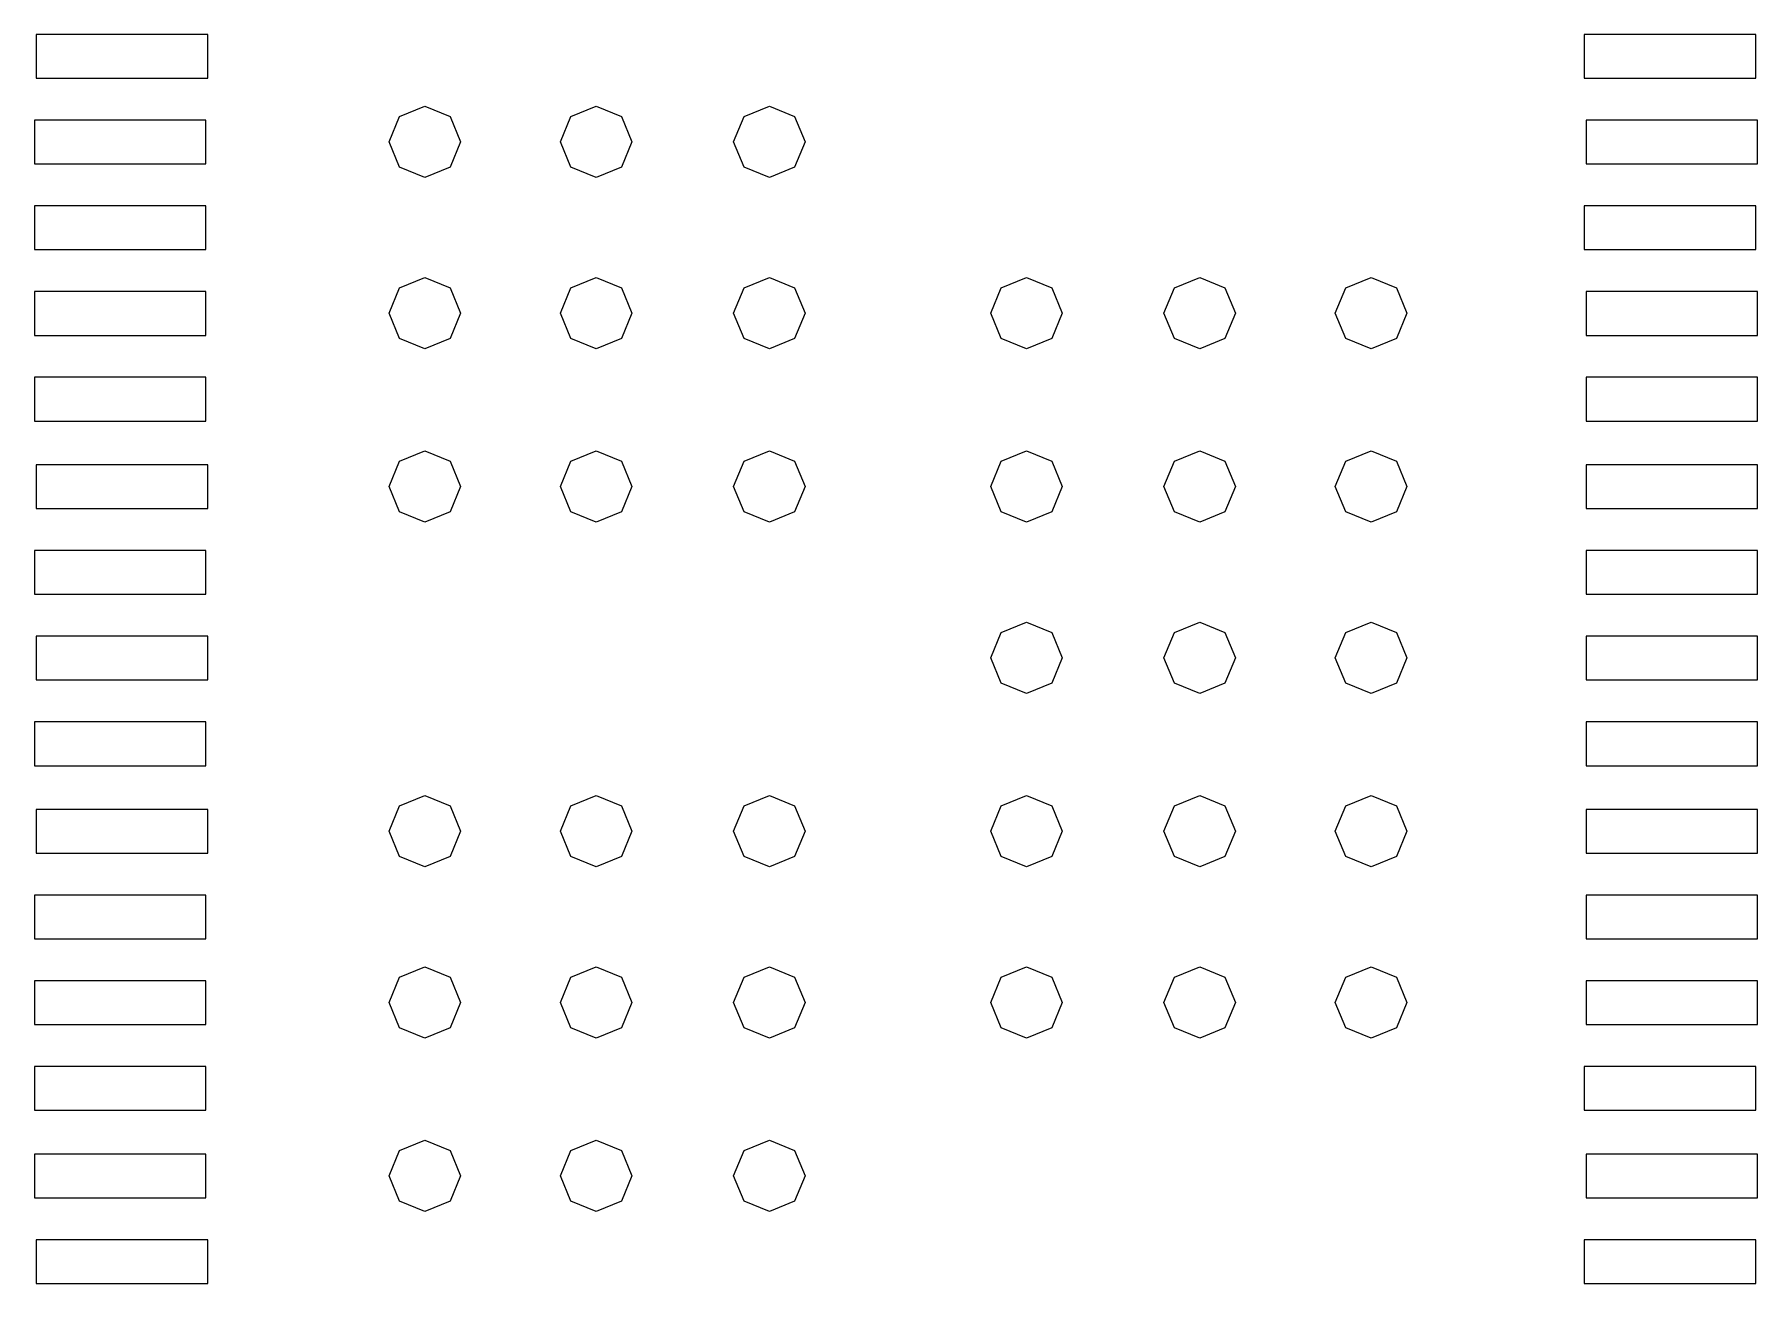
# Model space of a CAD drawing. Extents: x 88.2 to 121.5, y 158.4 to 227.
# Drawn here: x 88.19 to 108.19, y 212.51 to 227.01 of the extents above.
import ezdxf

# ---------------------------------------------------------------- set-up
doc = ezdxf.new("R2010")
doc.units = 0
doc.layers.add('Layer_1', color=7, linetype='CONTINUOUS')

msp = doc.modelspace()

# ---------------------------------------------------------------- linework, layer by layer
at = {"layer": 'Layer_1', "color": 7}
for points in [[(90.199231, 227.007466), (88.209565, 227.007466), (88.209565, 226.499466), (90.199231, 226.499466), (90.199231, 227.007466)], [(108.169731, 227.007466), (106.180065, 227.007466), (106.180065, 226.499466), (108.169731, 226.499466), (108.169731, 227.007466), (108.169731, 227.007466)], [(93.133856, 225.760887), (93.012347, 225.467532), (92.71899, 225.346021), (92.425632, 225.467532), (92.304123, 225.760887), (92.425632, 226.054243), (92.71899, 226.175754), (93.012347, 226.054243), (93.133856, 225.760887)], [(95.123523, 225.760887), (95.002014, 225.467532), (94.708656, 225.346021), (94.415299, 225.467532), (94.29379, 225.760887), (94.415299, 226.054243), (94.708656, 226.175754), (95.002014, 226.054243), (95.123523, 225.760887)], [(97.134356, 225.760887), (97.012847, 225.467532), (96.71949, 225.346021), (96.426132, 225.467532), (96.304623, 225.760887), (96.426132, 226.054243), (96.71949, 226.175754), (97.012847, 226.054243), (97.134356, 225.760887)], [(90.178065, 226.012633), (88.188398, 226.012633), (88.188398, 225.504633), (90.178065, 225.504633), (90.178065, 226.012633), (90.178065, 226.012633)], [(108.190898, 226.012633), (106.201231, 226.012633), (106.201231, 225.504633), (108.190898, 225.504633), (108.190898, 226.012633), (108.190898, 226.012633)], [(90.178065, 225.0178), (88.188398, 225.0178), (88.188398, 224.5098), (90.178065, 224.5098), (90.178065, 225.0178), (90.178065, 225.0178)], [(108.169731, 225.0178), (106.180065, 225.0178), (106.180065, 224.5098), (108.169731, 224.5098), (108.169731, 225.0178), (108.169731, 225.0178)], [(93.133856, 223.771221), (93.012347, 223.477866), (92.71899, 223.356354), (92.425632, 223.477866), (92.304123, 223.771221), (92.425632, 224.064576), (92.71899, 224.186087), (93.012347, 224.064576), (93.133856, 223.771221)], [(95.123523, 223.771221), (95.002014, 223.477866), (94.708656, 223.356354), (94.415299, 223.477866), (94.29379, 223.771221), (94.415299, 224.064576), (94.708656, 224.186087), (95.002014, 224.064576), (95.123523, 223.771221)], [(97.134356, 223.771221), (97.012847, 223.477866), (96.71949, 223.356354), (96.426132, 223.477866), (96.304623, 223.771221), (96.426132, 224.064576), (96.71949, 224.186087), (97.012847, 224.064576), (97.134356, 223.771221)], [(100.118856, 223.771221), (99.997347, 223.477866), (99.70399, 223.356354), (99.410632, 223.477866), (99.289123, 223.771221), (99.410632, 224.064576), (99.70399, 224.186087), (99.997347, 224.064576), (100.118856, 223.771221)], [(102.12969, 223.771221), (102.00818, 223.477866), (101.714823, 223.356354), (101.421466, 223.477866), (101.299956, 223.771221), (101.421466, 224.064576), (101.714823, 224.186087), (102.00818, 224.064576), (102.12969, 223.771221)], [(104.119356, 223.771221), (103.997847, 223.477866), (103.70449, 223.356354), (103.411132, 223.477866), (103.289623, 223.771221), (103.411132, 224.064576), (103.70449, 224.186087), (103.997847, 224.064576), (104.119356, 223.771221)], [(90.178065, 224.022966), (88.188398, 224.022966), (88.188398, 223.514966), (90.178065, 223.514966), (90.178065, 224.022966), (90.178065, 224.022966)], [(108.190898, 224.022966), (106.201231, 224.022966), (106.201231, 223.514966), (108.190898, 223.514966), (108.190898, 224.022966), (108.190898, 224.022966)], [(90.178065, 223.028133), (88.188398, 223.028133), (88.188398, 222.520133), (90.178065, 222.520133), (90.178065, 223.028133), (90.178065, 223.028133)], [(108.190898, 223.028133), (106.201231, 223.028133), (106.201231, 222.520133), (108.190898, 222.520133), (108.190898, 223.028133), (108.190898, 223.028133)], [(93.133856, 221.760387), (93.012347, 221.467032), (92.71899, 221.345521), (92.425632, 221.467032), (92.304123, 221.760387), (92.425632, 222.053743), (92.71899, 222.175254), (93.012347, 222.053743), (93.133856, 221.760387)], [(95.123523, 221.760387), (95.002014, 221.467032), (94.708656, 221.345521), (94.415299, 221.467032), (94.29379, 221.760387), (94.415299, 222.053743), (94.708656, 222.175254), (95.002014, 222.053743), (95.123523, 221.760387)], [(97.134356, 221.760387), (97.012847, 221.467032), (96.71949, 221.345521), (96.426132, 221.467032), (96.304623, 221.760387), (96.426132, 222.053743), (96.71949, 222.175254), (97.012847, 222.053743), (97.134356, 221.760387)], [(100.118856, 221.760387), (99.997347, 221.467032), (99.70399, 221.345521), (99.410632, 221.467032), (99.289123, 221.760387), (99.410632, 222.053743), (99.70399, 222.175254), (99.997347, 222.053743), (100.118856, 221.760387)], [(102.12969, 221.760387), (102.00818, 221.467032), (101.714823, 221.345521), (101.421466, 221.467032), (101.299956, 221.760387), (101.421466, 222.053743), (101.714823, 222.175254), (102.00818, 222.053743), (102.12969, 221.760387)], [(104.119356, 221.760387), (103.997847, 221.467032), (103.70449, 221.345521), (103.411132, 221.467032), (103.289623, 221.760387), (103.411132, 222.053743), (103.70449, 222.175254), (103.997847, 222.053743), (104.119356, 221.760387)], [(90.199231, 222.012133), (88.209565, 222.012133), (88.209565, 221.504133), (90.199231, 221.504133), (90.199231, 222.012133), (90.199231, 222.012133)], [(108.190898, 222.012133), (106.201231, 222.012133), (106.201231, 221.504133), (108.190898, 221.504133), (108.190898, 222.012133), (108.190898, 222.012133)], [(90.178065, 221.0173), (88.188398, 221.0173), (88.188398, 220.5093), (90.178065, 220.5093), (90.178065, 221.0173), (90.178065, 221.0173)], [(108.190898, 221.0173), (106.201231, 221.0173), (106.201231, 220.5093), (108.190898, 220.5093), (108.190898, 221.0173), (108.190898, 221.0173)], [(100.118856, 219.770721), (99.997347, 219.477366), (99.70399, 219.355854), (99.410632, 219.477366), (99.289123, 219.770721), (99.410632, 220.064076), (99.70399, 220.185587), (99.997347, 220.064076), (100.118856, 219.770721)], [(102.12969, 219.770721), (102.00818, 219.477366), (101.714823, 219.355854), (101.421466, 219.477366), (101.299956, 219.770721), (101.421466, 220.064076), (101.714823, 220.185587), (102.00818, 220.064076), (102.12969, 219.770721)], [(104.119356, 219.770721), (103.997847, 219.477366), (103.70449, 219.355854), (103.411132, 219.477366), (103.289623, 219.770721), (103.411132, 220.064076), (103.70449, 220.185587), (103.997847, 220.064076), (104.119356, 219.770721)], [(90.199231, 220.022466), (88.209565, 220.022466), (88.209565, 219.514466), (90.199231, 219.514466), (90.199231, 220.022466), (90.199231, 220.022466)], [(108.190898, 220.022466), (106.201231, 220.022466), (106.201231, 219.514466), (108.190898, 219.514466), (108.190898, 220.022466), (108.190898, 220.022466)], [(90.178065, 219.027633), (88.188398, 219.027633), (88.188398, 218.519633), (90.178065, 218.519633), (90.178065, 219.027633), (90.178065, 219.027633)], [(108.190898, 219.027633), (106.201231, 219.027633), (106.201231, 218.519633), (108.190898, 218.519633), (108.190898, 219.027633), (108.190898, 219.027633)], [(93.133856, 217.759887), (93.012347, 217.466532), (92.71899, 217.345021), (92.425632, 217.466532), (92.304123, 217.759887), (92.425632, 218.053243), (92.71899, 218.174754), (93.012347, 218.053243), (93.133856, 217.759887)], [(95.123523, 217.759887), (95.002014, 217.466532), (94.708656, 217.345021), (94.415299, 217.466532), (94.29379, 217.759887), (94.415299, 218.053243), (94.708656, 218.174754), (95.002014, 218.053243), (95.123523, 217.759887)], [(97.134356, 217.759887), (97.012847, 217.466532), (96.71949, 217.345021), (96.426132, 217.466532), (96.304623, 217.759887), (96.426132, 218.053243), (96.71949, 218.174754), (97.012847, 218.053243), (97.134356, 217.759887)], [(100.118856, 217.759887), (99.997347, 217.466532), (99.70399, 217.345021), (99.410632, 217.466532), (99.289123, 217.759887), (99.410632, 218.053243), (99.70399, 218.174754), (99.997347, 218.053243), (100.118856, 217.759887)], [(102.12969, 217.759887), (102.00818, 217.466532), (101.714823, 217.345021), (101.421466, 217.466532), (101.299956, 217.759887), (101.421466, 218.053243), (101.714823, 218.174754), (102.00818, 218.053243), (102.12969, 217.759887)], [(104.119356, 217.759887), (103.997847, 217.466532), (103.70449, 217.345021), (103.411132, 217.466532), (103.289623, 217.759887), (103.411132, 218.053243), (103.70449, 218.174754), (103.997847, 218.053243), (104.119356, 217.759887)], [(90.199231, 218.011633), (88.209565, 218.011633), (88.209565, 217.503633), (90.199231, 217.503633), (90.199231, 218.011633), (90.199231, 218.011633)], [(108.190898, 218.011633), (106.201231, 218.011633), (106.201231, 217.503633), (108.190898, 217.503633), (108.190898, 218.011633), (108.190898, 218.011633)], [(90.178065, 217.0168), (88.188398, 217.0168), (88.188398, 216.5088), (90.178065, 216.5088), (90.178065, 217.0168), (90.178065, 217.0168)], [(108.190898, 217.0168), (106.201231, 217.0168), (106.201231, 216.5088), (108.190898, 216.5088), (108.190898, 217.0168), (108.190898, 217.0168)], [(93.133856, 215.770221), (93.012347, 215.476866), (92.71899, 215.355354), (92.425632, 215.476866), (92.304123, 215.770221), (92.425632, 216.063576), (92.71899, 216.185087), (93.012347, 216.063576), (93.133856, 215.770221)], [(95.123523, 215.770221), (95.002014, 215.476866), (94.708656, 215.355354), (94.415299, 215.476866), (94.29379, 215.770221), (94.415299, 216.063576), (94.708656, 216.185087), (95.002014, 216.063576), (95.123523, 215.770221)], [(97.134356, 215.770221), (97.012847, 215.476866), (96.71949, 215.355354), (96.426132, 215.476866), (96.304623, 215.770221), (96.426132, 216.063576), (96.71949, 216.185087), (97.012847, 216.063576), (97.134356, 215.770221)], [(100.118856, 215.770221), (99.997347, 215.476866), (99.70399, 215.355354), (99.410632, 215.476866), (99.289123, 215.770221), (99.410632, 216.063576), (99.70399, 216.185087), (99.997347, 216.063576), (100.118856, 215.770221)], [(102.12969, 215.770221), (102.00818, 215.476866), (101.714823, 215.355354), (101.421466, 215.476866), (101.299956, 215.770221), (101.421466, 216.063576), (101.714823, 216.185087), (102.00818, 216.063576), (102.12969, 215.770221)], [(104.119356, 215.770221), (103.997847, 215.476866), (103.70449, 215.355354), (103.411132, 215.476866), (103.289623, 215.770221), (103.411132, 216.063576), (103.70449, 216.185087), (103.997847, 216.063576), (104.119356, 215.770221)], [(90.178065, 216.021966), (88.188398, 216.021966), (88.188398, 215.513966), (90.178065, 215.513966), (90.178065, 216.021966), (90.178065, 216.021966)], [(108.190898, 216.021966), (106.201231, 216.021966), (106.201231, 215.513966), (108.190898, 215.513966), (108.190898, 216.021966), (108.190898, 216.021966)], [(90.178065, 215.027133), (88.188398, 215.027133), (88.188398, 214.519133), (90.178065, 214.519133), (90.178065, 215.027133), (90.178065, 215.027133)], [(108.169731, 215.027133), (106.180065, 215.027133), (106.180065, 214.519133), (108.169731, 214.519133), (108.169731, 215.027133), (108.169731, 215.027133)], [(93.133856, 213.759387), (93.012347, 213.466032), (92.71899, 213.344521), (92.425632, 213.466032), (92.304123, 213.759387), (92.425632, 214.052743), (92.71899, 214.174254), (93.012347, 214.052743), (93.133856, 213.759387)], [(95.123523, 213.759387), (95.002014, 213.466032), (94.708656, 213.344521), (94.415299, 213.466032), (94.29379, 213.759387), (94.415299, 214.052743), (94.708656, 214.174254), (95.002014, 214.052743), (95.123523, 213.759387)], [(97.134356, 213.759387), (97.012847, 213.466032), (96.71949, 213.344521), (96.426132, 213.466032), (96.304623, 213.759387), (96.426132, 214.052743), (96.71949, 214.174254), (97.012847, 214.052743), (97.134356, 213.759387)], [(90.178065, 214.011133), (88.188398, 214.011133), (88.188398, 213.503133), (90.178065, 213.503133), (90.178065, 214.011133), (90.178065, 214.011133)], [(108.190898, 214.011133), (106.201231, 214.011133), (106.201231, 213.503133), (108.190898, 213.503133), (108.190898, 214.011133), (108.190898, 214.011133)], [(90.199231, 213.0163), (88.209565, 213.0163), (88.209565, 212.5083), (90.199231, 212.5083), (90.199231, 213.0163), (90.199231, 213.0163)], [(108.169731, 213.0163), (106.180065, 213.0163), (106.180065, 212.5083), (108.169731, 212.5083), (108.169731, 213.0163), (108.169731, 213.0163)]]:
    msp.add_lwpolyline(points, dxfattribs=at)

doc.saveas('drawing.dxf')
